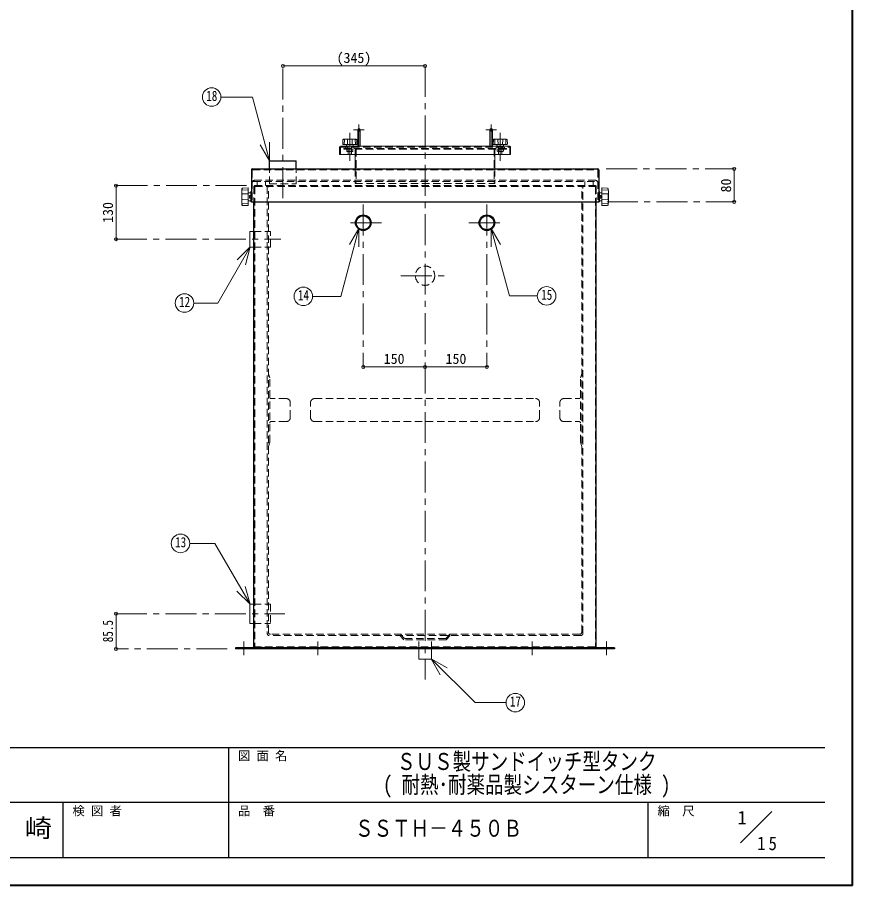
# Model space of a CAD drawing. Units: millimetres at full size, sheet at 1:15. Extents: x -3184 to 2891, y -2037 to 2178.
# Drawn here: x 864 to 2891, y -2037 to 70 of the extents above; entities that cross this region are included whole.
import ezdxf
from ezdxf.enums import TextEntityAlignment as Align

# ---------------------------------------------------------------- set-up
doc = ezdxf.new("R2010")
doc.units = ezdxf.units.MM
doc.header["$LTSCALE"] = 15
doc.header["$PDMODE"] = 32
doc.header["$PDSIZE"] = 7.5
doc.linetypes.add('CHAIN1', pattern=[8, 5, -1, 1, -1])
doc.linetypes.add('DASHED1', pattern=[1.8, 1.2, -0.6])
doc.layers.add('0-0', color=7, linetype='Continuous', lineweight=18)
doc.styles.add('ＭＳ ゴシック', font='')
doc.styles.get('ＭＳ ゴシック').set_extended_font_data('MS Gothic')

msp = doc.modelspace()

# ---------------------------------------------------------------- linework, layer by layer
at = {"layer": '0-0', "color": 1, "lineweight": 40}
for q in [(2890.8, 2177.87), (-3184.2, -2037.13)]:
    msp.add_line((2890.8, -2037.13), q, dxfattribs=at)
at = {"layer": '0-0', "color": 4, "linetype": 'CHAIN1', "lineweight": 9}
for p, q in [((1508.3, -368.63), (1508.3, -47.63)), ((1853.3, -47.63), (1853.3, -1537.13)), ((1692.8, -189.63), (1692.8, -242.63)), ((2013.8, -189.63), (2013.8, -242.63)), ((1670.8, -277.63), (1670.8, -210.03)), ((1679.8, -202.63), (1705.8, -202.63)), ((2026.8, -202.63), (2000.8, -202.63)), ((2035.8, -277.63), (2035.8, -210.03)), ((2292.8, -297.63), (2603.3, -297.63)), ((1419.8, -338.13), (1103.3, -338.13)), ((2294.8, -377.63), (2603.3, -377.63)), ((1703.3, -384.13), (1703.3, -778.13)), ((2003.3, -384.13), (2003.3, -778.13)), ((1747.3, -428.13), (1659.3, -428.13)), ((1959.3, -428.13), (2047.3, -428.13)), ((1103.3, -468.13), (1503.3, -468.13)), ((1794.8, -556.63), (1911.8, -556.63)), ((1103.3, -1377.13), (1513.3, -1377.13)), ((1413.3, -1444.63), (1413.3, -1477.63)), ((1593.3, -1444.63), (1593.3, -1477.63)), ((2113.3, -1444.63), (2113.3, -1477.63)), ((2293.3, -1444.63), (2293.3, -1477.63)), ((1373.3, -1462.63), (1103.3, -1462.63))]:
    msp.add_line(p, q, dxfattribs=at)
at = {"layer": '0-0', "color": 4, "lineweight": 9}
for p, q in [((1508.3, -47.63), (1853.3, -47.63)), ((1689.8, -202.63), (1689.8, -242.63)), ((1695.8, -202.63), (1695.8, -242.63)), ((2010.8, -202.63), (2010.8, -242.63)), ((2016.8, -202.63), (2016.8, -242.63)), ((1683.8, -262.63), (1683.8, -297.63)), ((2022.8, -262.63), (2022.8, -297.63)), ((2603.3, -297.63), (2603.3, -377.63)), ((1103.3, -338.13), (1103.3, -468.13)), ((1703.3, -778.13), (1853.3, -778.13)), ((2003.3, -778.13), (1853.3, -778.13)), ((1103.3, -1377.13), (1103.3, -1462.63))]:
    msp.add_line(p, q, dxfattribs=at)
at = {"layer": '0-0'}
for p, q in [((1653.63, -237.42), (1653.97, -226.9)), ((1661.39, -225.04), (1655.48, -225.35)), ((1657.25, -237.83), (1657.64, -226.19)), ((1679.79, -225.03), (1661.81, -225.03)), ((1665.31, -237.83), (1664.93, -226.19)), ((1676.28, -237.83), (1676.67, -226.19)), ((1680.21, -225.04), (1686.11, -225.35)), ((1684.35, -237.83), (1683.96, -226.19)), ((1687.97, -237.42), (1687.63, -226.9)), ((2018.63, -237.42), (2018.97, -226.9)), ((2026.39, -225.04), (2020.48, -225.35)), ((2022.25, -237.83), (2022.64, -226.19)), ((2026.81, -225.03), (2044.79, -225.03)), ((2030.31, -237.83), (2029.93, -226.19)), ((2041.28, -237.83), (2041.67, -226.19)), ((2045.21, -225.04), (2051.11, -225.35)), ((2049.35, -237.83), (2048.96, -226.19)), ((2052.97, -237.42), (2052.63, -226.9)), ((1475.85, -277.71), (1453.35, -238.74)), ((1475.85, -277.71), (1475.85, -232.71)), ((1645.8, -244.63), (1645.8, -262.63)), ((1647.8, -242.63), (2058.8, -242.63)), ((1687.57, -237.83), (1654.03, -237.83)), ((1663.17, -242.26), (1662.8, -237.83)), ((1678.43, -242.26), (1678.8, -237.83)), ((2019.03, -237.83), (2052.57, -237.83)), ((2028.17, -242.26), (2027.8, -237.83)), ((2043.43, -242.26), (2043.8, -237.83)), ((2060.8, -244.63), (2060.8, -262.63)), ((1645.8, -262.63), (2060.8, -262.63)), ((1408.3, -376.37), (1408.3, -353.89)), ((1408.31, -353.37), (1408.7, -345.98)), ((1424.3, -348.2), (1409.75, -348.68)), ((1424.3, -358.28), (1409.75, -357.79)), ((1423.78, -343.67), (1410.63, -344.09)), ((1424.3, -386.09), (1424.3, -344.17)), ((1429.84, -355.59), (1424.3, -355.13)), ((1430.3, -352.63), (1431.8, -352.63)), ((1430.3, -352.63), (1430.3, -377.63)), ((2276.3, -352.63), (2274.8, -352.63)), ((2276.76, -355.59), (2282.3, -355.13)), ((2282.3, -386.09), (2282.3, -344.17)), ((2282.3, -348.2), (2296.85, -348.68)), ((2282.3, -358.28), (2296.85, -357.79)), ((2282.81, -343.67), (2295.96, -344.09)), ((2298.28, -353.37), (2297.89, -345.98)), ((2298.3, -376.37), (2298.3, -353.89)), ((1408.31, -376.89), (1408.7, -384.28)), ((1424.3, -371.98), (1409.75, -372.47)), ((1429.84, -374.67), (1424.3, -375.13)), ((1427.05, -362.78), (1427.05, -367.48)), ((1427.67, -362.13), (1430.3, -362.13)), ((1427.67, -365.13), (1430.3, -365.13)), ((1427.67, -368.13), (1430.3, -368.13)), ((1430.3, -377.63), (1431.8, -377.63)), ((2278.92, -362.13), (2276.3, -362.13)), ((2278.92, -365.13), (2276.3, -365.13)), ((2278.92, -368.13), (2276.3, -368.13)), ((2276.76, -374.67), (2282.3, -375.13)), ((2279.55, -362.78), (2279.55, -367.48)), ((2282.3, -371.98), (2296.85, -372.47)), ((2298.28, -376.89), (2297.89, -384.28)), ((1424.3, -382.06), (1409.75, -381.58)), ((1423.78, -386.59), (1410.63, -386.17)), ((2282.3, -382.06), (2296.85, -381.58)), ((2282.81, -386.59), (2295.96, -386.17)), ((1692.74, -441.88), (1648.54, -606.83)), ((1692.74, -441.88), (1670.24, -480.85)), ((1692.74, -441.88), (1692.74, -486.88)), ((2013.86, -441.88), (2013.86, -486.88)), ((2013.86, -441.88), (2036.36, -480.85)), ((2013.86, -441.88), (2057.76, -605.74)), ((1428.3, -487.13), (1428.3, -449.13)), ((1428.3, -449.13), (1437.8, -449.13)), ((1428.83, -486.47), (1350, -623.02)), ((1428.83, -486.47), (1397.01, -518.29)), ((1428.83, -486.47), (1417.19, -529.94)), ((1428.3, -487.13), (1437.8, -487.13)), ((1648.54, -606.83), (1580.32, -606.83)), ((2125.65, -605.74), (2057.76, -605.74)), ((1291.92, -623.02), (1350, -623.02)), ((1282.33, -1206.45), (1343.29, -1206.45)), ((1428.56, -1354.14), (1343.29, -1206.45)), ((1428.56, -1354.14), (1396.74, -1322.32)), ((1428.56, -1354.14), (1416.92, -1310.67)), ((1428.3, -1353.63), (1428.3, -1400.63)), ((1437.8, -1353.63), (1428.3, -1353.63)), ((1437.8, -1400.63), (1428.3, -1400.63)), ((1837.8, -1462.63), (1837.8, -1487.13)), ((1868.8, -1462.63), (1868.8, -1487.13)), ((1868.8, -1487.13), (1837.8, -1487.13)), ((1867.79, -1486.32), (1906.76, -1508.82)), ((1867.79, -1486.32), (1890.29, -1525.29)), ((1867.79, -1486.32), (1974.43, -1592.96)), ((1974.43, -1592.96), (2049.67, -1592.96)), ((2618.97, -1932.89), (2694.73, -1857.13))]:
    msp.add_line(p, q, dxfattribs=at)
at = {"layer": '0-0', "color": 4, "linetype": 'DASHED1', "lineweight": 9}
for p, q in [((1647.8, -245.63), (1647.8, -262.63)), ((1648.8, -244.63), (2058.8, -244.63)), ((1655.8, -247.63), (1655.8, -249.63)), ((2050.8, -247.63), (1655.8, -247.63)), ((1655.8, -249.63), (2050.8, -249.63)), ((1660.8, -244.63), (1660.8, -247.63)), ((1665.8, -249.63), (1665.8, -242.63)), ((1666.8, -262.13), (1666.8, -242.63)), ((1667.05, -249.93), (1667.05, -254.63)), ((1674.55, -249.93), (1674.55, -254.63)), ((1674.8, -262.13), (1674.8, -242.63)), ((1675.8, -249.63), (1675.8, -242.63)), ((1680.8, -244.63), (1680.8, -247.63)), ((1683.8, -250.63), (1683.8, -262.63)), ((1685.8, -249.63), (1685.8, -333.13)), ((2020.8, -249.63), (2020.8, -333.13)), ((2022.8, -262.63), (2022.8, -250.63)), ((2025.8, -244.63), (2025.8, -247.63)), ((2030.8, -249.63), (2030.8, -242.63)), ((2031.8, -262.13), (2031.8, -242.63)), ((2032.05, -249.93), (2032.05, -254.63)), ((2039.55, -249.93), (2039.55, -254.63)), ((2039.8, -262.13), (2039.8, -242.63)), ((2040.8, -249.63), (2040.8, -242.63)), ((2045.8, -244.63), (2045.8, -247.63)), ((2050.8, -247.63), (2050.8, -249.63)), ((2058.8, -245.63), (2058.8, -262.63)), ((1664.55, -255.13), (1677.05, -255.13)), ((1667.3, -262.63), (1666.8, -262.13)), ((1674.8, -262.13), (1666.8, -262.13)), ((1674.8, -262.13), (1674.3, -262.63)), ((2042.05, -255.13), (2029.55, -255.13)), ((2031.8, -262.13), (2032.3, -262.63)), ((2031.8, -262.13), (2039.8, -262.13)), ((2039.3, -262.63), (2039.8, -262.13)), ((1683.8, -297.63), (1683.8, -333.13)), ((2022.8, -297.63), (2022.8, -333.13)), ((1465.8, -338.13), (1465.8, -328.13)), ((1683.8, -333.13), (2022.8, -333.13)), ((2240.8, -338.13), (2240.8, -328.13)), ((1437.8, -449.13), (1478.3, -449.13)), ((1478.3, -487.13), (1478.3, -449.13)), ((1437.8, -487.13), (1478.3, -487.13)), ((1473.3, -794.88), (1476.3, -804.88)), ((2233.3, -794.88), (2230.3, -804.88)), ((1476.3, -960.88), (1476.3, -804.88)), ((2230.3, -960.88), (2230.3, -804.88)), ((1516.3, -854.88), (1479.3, -854.88)), ((2190.3, -854.88), (2227.3, -854.88)), ((1526.3, -900.88), (1526.3, -864.88)), ((2180.3, -900.88), (2180.3, -864.88)), ((1516.3, -910.88), (1479.3, -910.88)), ((2190.3, -910.88), (2227.3, -910.88)), ((1473.3, -970.88), (1476.3, -960.88)), ((2233.3, -970.88), (2230.3, -960.88)), ((1437.8, -1353.63), (1478.3, -1353.63)), ((1478.3, -1353.63), (1478.3, -1400.63)), ((1437.8, -1400.63), (1478.3, -1400.63)), ((1792.06, -1430.13), (1802.06, -1440.13)), ((1793.3, -1427.13), (1803.3, -1437.13)), ((1913.3, -1427.13), (1903.3, -1437.13)), ((1903.3, -1437.13), (1803.3, -1437.13)), ((1837.8, -1462.63), (1837.8, -1437.13)), ((1868.8, -1462.63), (1868.8, -1437.13)), ((1406.3, -1459.63), (1406.3, -1462.63)), ((1420.3, -1459.63), (1420.3, -1462.63)), ((2286.3, -1459.63), (2286.3, -1462.63)), ((2300.3, -1459.63), (2300.3, -1462.63))]:
    msp.add_line(p, q, dxfattribs=at)
at = {"layer": '0-0', "color": 5, "lineweight": 25}
for p, q in [((1475.8, -277.63), (1540.8, -277.63)), ((1475.8, -297.63), (1475.8, -277.63)), ((1540.8, -297.63), (1540.8, -277.63)), ((1431.8, -299.63), (1431.8, -377.63)), ((1433.8, -297.63), (2272.8, -297.63)), ((2274.8, -299.63), (2274.8, -377.63)), ((1431.8, -377.63), (2274.8, -377.63)), ((1437.8, -1457.63), (1437.8, -377.63)), ((2268.8, -1457.63), (2268.8, -377.63)), ((1393.3, -1459.63), (1393.3, -1462.63)), ((2313.3, -1459.63), (1393.3, -1459.63)), ((2313.3, -1462.63), (1393.3, -1462.63)), ((2313.3, -1459.63), (2313.3, -1462.63))]:
    msp.add_line(p, q, dxfattribs=at)
at = {"layer": '0-0', "linetype": 'DASHED1'}
for p, q in [((1433.8, -300.63), (1433.8, -377.63)), ((1434.8, -299.63), (2271.8, -299.63)), ((1475.8, -333.63), (1475.8, -297.63)), ((1540.8, -333.63), (1540.8, -297.63)), ((2272.8, -300.63), (2272.8, -377.63)), ((1436.8, -328.13), (2269.8, -328.13)), ((2266.8, -325.13), (1439.8, -325.13)), ((1445.8, -338.13), (1445.8, -328.13)), ((1475.8, -333.63), (1540.8, -333.63)), ((2260.8, -338.13), (2260.8, -328.13)), ((1437.8, -340.13), (1437.8, -377.63)), ((1439.8, -338.13), (2266.8, -338.13)), ((1439.8, -341.13), (1439.8, -1456.63)), ((1440.8, -340.13), (2265.8, -340.13)), ((1470.3, -340.13), (1470.3, -1425.13)), ((1473.3, -1422.13), (1473.3, -338.13)), ((2233.3, -1422.13), (2233.3, -338.13)), ((2236.3, -1425.13), (2236.3, -340.13)), ((2266.8, -341.13), (2266.8, -1456.63)), ((2268.8, -340.13), (2268.8, -377.63)), ((1585.3, -854.88), (2121.3, -854.88)), ((1575.3, -900.88), (1575.3, -864.88)), ((2131.3, -900.88), (2131.3, -864.88)), ((1585.3, -910.88), (2121.3, -910.88)), ((2231.3, -1430.13), (1475.3, -1430.13)), ((2228.3, -1427.13), (1478.3, -1427.13)), ((2265.8, -1457.63), (1440.8, -1457.63)), ((1457.8, -1457.63), (1457.8, -1459.63)), ((1586.3, -1459.63), (1586.3, -1462.63)), ((1600.3, -1459.63), (1600.3, -1462.63)), ((2106.3, -1459.63), (2106.3, -1462.63)), ((2120.3, -1459.63), (2120.3, -1462.63)), ((2248.8, -1459.63), (2248.8, -1457.63))]:
    msp.add_line(p, q, dxfattribs=at)
at = {"layer": '0-0', "color": 6, "lineweight": 25}
for p, q in [((-3116.7, -1701.77), (2823.3, -1701.77)), ((1376.87, -1969.63), (1376.87, -1701.77)), ((2823.3, -1835.7), (-230.27, -1835.7)), ((975.08, -1969.63), (975.08, -1835.7)), ((2394.73, -1969.63), (2394.73, -1835.7)), ((2823.3, -1969.63), (-3116.7, -1969.63))]:
    msp.add_line(p, q, dxfattribs=at)
at = {"layer": '0-0'}
for points in [[(1475.85, -277.71), (1434.41, -123.03), (1357.85, -123.03)], [(2276.3, -352.63), (2276.3, -377.63), (2274.8, -377.63)]]:
    msp.add_lwpolyline(points, dxfattribs=at)
at = {"layer": '0-0', "color": 4, "linetype": 'DASHED1', "lineweight": 9}
for points in [[(1663.32, -249.93), (1663.32, -254.63), (1664.55, -255.13)], [(1678.28, -249.93), (1678.28, -254.63), (1677.05, -255.13)], [(2028.32, -249.93), (2028.32, -254.63), (2029.55, -255.13)], [(2043.28, -249.93), (2043.28, -254.63), (2042.05, -255.13)], [(1914.54, -1430.13), (1904.54, -1440.13), (1802.06, -1440.13)]]:
    msp.add_lwpolyline(points, dxfattribs=at)
at = {"layer": '0-0'}
for centre in [(1335.35, -123.03), (1557.82, -606.83), (2148.15, -605.74), (1269.42, -623.02), (1259.83, -1206.45), (2072.17, -1592.96)]:
    msp.add_circle(centre, 22.5, dxfattribs=at)
at = {"layer": '0-0', "color": 5, "lineweight": 25}
for centre, radius in [((1703.3, -428.13), 19), ((1703.3, -428.13), 17), ((2003.3, -428.13), 19), ((2003.3, -428.13), 17)]:
    msp.add_circle(centre, radius, dxfattribs=at)
at = {"layer": '0-0', "color": 4, "linetype": 'DASHED1', "lineweight": 9}
msp.add_circle((1853.3, -556.63), 23.5, dxfattribs=at)
at = {"layer": '0-0', "color": 4, "lineweight": 9}
for centre in [(1692.8, -202.63), (2013.8, -202.63)]:
    msp.add_arc(centre, 3, 360, 180, dxfattribs=at)
at = {"layer": '0-0', "color": 4, "linetype": 'DASHED1', "lineweight": 9}
for centre, radius, start, end in [((1692.8, -202.63), 3, 180, 0), ((2013.8, -202.63), 3, 180, 0), ((1648.8, -245.63), 1, 90, 180), ((1663.62, -249.93), 0.3, 90, 180), ((1666.75, -249.93), 0.3, 0, 90), ((1667.35, -249.93), 0.3, 90, 180), ((1674.25, -249.93), 0.3, 0, 90), ((1674.85, -249.93), 0.3, 90, 180), ((1677.98, -249.93), 0.3, 0, 90), ((1682.8, -250.63), 1, 0, 90), ((1683.8, -249.63), 2, 0, 90), ((2022.8, -249.63), 2, 90, 180), ((2023.8, -250.63), 1, 90, 180), ((2028.62, -249.93), 0.3, 90, 180), ((2031.75, -249.93), 0.3, 0, 90), ((2032.35, -249.93), 0.3, 90, 180), ((2039.25, -249.93), 0.3, 0, 90), ((2039.85, -249.93), 0.3, 90, 180), ((2042.98, -249.93), 0.3, 0, 90), ((2057.8, -245.63), 1, 0, 90), ((1664.31, -247.48), 7.65, 271.74524, 290.89913), ((1670.8, -240.8), 14.33, 254.82182, 285.17818), ((1677.28, -247.48), 7.65, 249.10087, 268.25476), ((2029.31, -247.48), 7.65, 271.74524, 290.89913), ((2035.8, -240.8), 14.33, 254.82182, 285.17818), ((2042.28, -247.48), 7.65, 249.10087, 268.25476), ((1479.3, -851.88), 3, 180, 270), ((1516.3, -864.88), 10, 0, 90), ((2190.3, -864.88), 10, 90, 180), ((2227.3, -851.88), 3, 270, 0), ((1516.3, -900.88), 10, 270, 0), ((2190.3, -900.88), 10, 180, 270), ((1479.3, -913.88), 3, 90, 180), ((2227.3, -913.88), 3, 0, 90)]:
    msp.add_arc(centre, radius, start, end, dxfattribs=at)
at = {"layer": '0-0'}
for centre, radius, start, end in [((1655.57, -226.95), 1.6, 93.01913, 178.15415), ((1655.19, -227.49), 1.66, 93.02757, 128.73305), ((1655.26, -233.8), 7.97, 72.62002, 91.09064), ((1661.81, -233.03), 8, 90, 93.01913), ((1665.33, -226.18), 0.4, 97.29873, 181.90915), ((1670.8, -268.9), 43.47, 82.70127, 97.29873), ((1676.27, -226.18), 0.4, 358.09085, 82.70127), ((1679.79, -233.03), 8, 86.98087, 90), ((1686.34, -233.8), 7.97, 88.90936, 107.37998), ((1686.03, -226.95), 1.6, 1.84585, 86.98087), ((1686.4, -227.49), 1.66, 51.26695, 86.97243), ((2020.57, -226.95), 1.6, 93.01913, 178.15415), ((2020.19, -227.49), 1.66, 93.02757, 128.73305), ((2020.26, -233.8), 7.97, 72.62002, 91.09064), ((2026.81, -233.03), 8, 90, 93.01913), ((2030.33, -226.18), 0.4, 97.29873, 181.90915), ((2035.8, -268.9), 43.47, 82.70127, 97.29873), ((2041.27, -226.18), 0.4, 358.09085, 82.70127), ((2044.79, -233.03), 8, 86.98087, 90), ((2051.34, -233.8), 7.97, 88.90936, 107.37998), ((2051.03, -226.95), 1.6, 1.84585, 86.98087), ((2051.4, -227.49), 1.66, 51.26695, 86.97243), ((1647.8, -244.63), 2, 90, 180), ((1654.03, -237.43), 0.4, 178.15415, 270), ((1663.57, -242.23), 0.4, 184.76364, 270), ((1678.03, -242.23), 0.4, 270, 355.23636), ((1687.57, -237.43), 0.4, 270, 1.84585), ((2019.03, -237.43), 0.4, 178.15415, 270), ((2028.57, -242.23), 0.4, 184.76364, 270), ((2043.03, -242.23), 0.4, 270, 355.23636), ((2052.57, -237.43), 0.4, 270, 1.84585), ((2058.8, -244.63), 2, 0, 90), ((1418.3, -353.89), 10, 176.98087, 180), ((1410.7, -346.09), 2, 91.84585, 176.98087), ((1463.13, -365.13), 54.34, 172.70127, 187.29873), ((1409.73, -358.29), 0.5, 88.09085, 172.70127), ((1411.37, -345.63), 2.07, 141.26695, 176.97243), ((1419.26, -345.71), 9.96, 178.90936, 197.37998), ((1423.8, -344.17), 0.5, 0, 91.84585), ((1429.8, -356.09), 0.5, 0, 85.23636), ((2276.8, -356.09), 0.5, 94.76364, 180), ((2282.8, -344.17), 0.5, 88.15415, 180), ((2295.9, -346.09), 2, 3.01913, 88.15415), ((2287.34, -345.71), 9.96, 342.62002, 1.09064), ((2296.86, -358.29), 0.5, 7.29873, 91.90915), ((2295.23, -345.63), 2.07, 3.02757, 38.73305), ((2243.46, -365.13), 54.34, 352.70127, 7.29873), ((2288.3, -353.89), 10, 0, 3.01913), ((1418.3, -376.37), 10, 180, 183.01913), ((1409.73, -371.97), 0.5, 187.29873, 271.90915), ((1429.15, -363.63), 2.11, 134.62454, 225.37546), ((1428.61, -363.66), 1.79, 121.62812, 150.75937), ((1429.15, -366.63), 2.11, 134.62454, 225.37546), ((1428.61, -366.6), 1.79, 209.24063, 238.37188), ((1429.8, -374.17), 0.5, 274.76364, 0), ((2276.8, -374.17), 0.5, 180, 265.23636), ((2277.98, -363.66), 1.79, 29.24063, 58.37188), ((2277.44, -363.63), 2.11, 314.62454, 45.37546), ((2277.44, -366.63), 2.11, 314.62454, 45.37546), ((2277.98, -366.6), 1.79, 301.62812, 330.75937), ((2296.86, -371.97), 0.5, 268.09085, 352.70127), ((2288.3, -376.37), 10, 356.98087, 0), ((1410.7, -384.17), 2, 183.01913, 268.15415), ((1419.26, -384.55), 9.96, 162.62002, 181.09064), ((1411.37, -384.63), 2.07, 183.02757, 218.73305), ((1423.8, -386.09), 0.5, 268.15415, 0), ((2282.8, -386.09), 0.5, 180, 271.84585), ((2295.9, -384.17), 2, 271.84585, 356.98087), ((2287.34, -384.55), 9.96, 358.90936, 17.37998), ((2295.23, -384.63), 2.07, 321.26695, 356.97243)]:
    msp.add_arc(centre, radius, start, end, dxfattribs=at)
at = {"layer": '0-0', "color": 5, "lineweight": 25}
for centre, start, end in [((1433.8, -299.63), 90, 180), ((2272.8, -299.63), 0, 90), ((1439.8, -1457.63), 180, 270), ((2266.8, -1457.63), 270, 0)]:
    msp.add_arc(centre, 2, start, end, dxfattribs=at)
at = {"layer": '0-0', "linetype": 'DASHED1'}
for centre, radius, start, end in [((1434.8, -300.63), 1, 90, 180), ((2271.8, -300.63), 1, 0, 90), ((1439.8, -331.13), 6, 90, 180), ((1436.8, -331.13), 3, 90, 180), ((2266.8, -331.13), 6, 0, 90), ((2269.8, -331.13), 3, 0, 90), ((1439.8, -340.13), 2, 90, 180), ((1440.8, -341.13), 1, 90, 180), ((2265.8, -341.13), 1, 0, 90), ((2266.8, -340.13), 2, 0, 90), ((1585.3, -864.88), 10, 90, 180), ((2121.3, -864.88), 10, 0, 90), ((1585.3, -900.88), 10, 180, 270), ((2121.3, -900.88), 10, 270, 0), ((1475.3, -1425.13), 5, 180, 270), ((1478.3, -1422.13), 5, 180, 270), ((2228.3, -1422.13), 5, 270, 0), ((2231.3, -1425.13), 5, 270, 0), ((1440.8, -1456.63), 1, 180, 270), ((2265.8, -1456.63), 1, 270, 0)]:
    msp.add_arc(centre, radius, start, end, dxfattribs=at)
at = {"layer": '0-0', "color": 1}
for p in [(1508.3, -47.63), (1853.3, -47.63), (2603.3, -297.63), (1103.3, -338.13), (2603.3, -377.63), (1103.3, -468.13), (1703.3, -778.13), (1853.3, -778.13), (2003.3, -778.13), (1103.3, -1377.13), (1103.3, -1462.63)]:
    msp.add_point(p, dxfattribs=at)

# ---------------------------------------------------------------- texts
at = {"layer": '0-0', "style": 'ＭＳ ゴシック'}
for s, height, p in [('(345)', 24.74, (1638.61, -47.63)), ('150', 24.74, (1752.99, -778.13)), ('150', 24.74, (1902.99, -778.13)), ('図 面 名', 21.99, (1399.37, -1739.27)), ('検 図 者', 21.99, (997.58, -1873.2)), ('品\u3000番', 21.99, (1399.37, -1873.2)), ('縮\u3000尺', 21.99, (2417.23, -1873.2)), ('1', 32.99, (2611.35, -1898.42))]:
    msp.add_text(s, height=height, dxfattribs=at).set_placement(p, align=Align.BOTTOM_LEFT)
for s, height, width, p in [('18', 24.74, 0.8, (1322.23, -139.91)), ('12', 24.74, 0.8, (1256.3, -639.89)), ('14', 24.74, 0.8, (1544.69, -623.7)), ('15', 24.74, 0.8, (2135.03, -622.61)), ('13', 24.74, 0.8, (1246.7, -1223.32)), ('17', 24.74, 0.8, (2059.04, -1609.84)), ('ＳＵＳ製サンドイッチ型タンク', 41.24, 0.8, (1785.08, -1768.74)), ('( 耐熱･耐薬品製シスターン仕様 )', 41.24, 0.8, (1751.33, -1824.99)), ('千\u3000崎', 43.99, 1.1, (750.08, -1932.67)), ('ＳＳＴＨ－４５０Ｂ', 41.24, 0.8, (1683.3, -1930.79))]:
    msp.add_text(s, height=height, dxfattribs=dict(at, width=width)).set_placement(p, align=Align.BOTTOM_LEFT)
for s, p in [('80', (2603.3, -354.51)), ('130', (1103.3, -428.44))]:
    msp.add_text(s, height=24.74, rotation=90, dxfattribs=at).set_placement(p, align=Align.BOTTOM_LEFT)
at = {"layer": '0-0', "style": 'ＭＳ ゴシック', "width": 0.8}
msp.add_text('85.5', height=24.74, rotation=90, dxfattribs=at).set_placement((1103.3, -1446.38), align=Align.BOTTOM_LEFT)
at = {"layer": '0-0', "insert": (2659.3, -1951.48), "char_height": 32.99, "attachment_point": 7, "style": 'ＭＳ ゴシック'}
msp.add_mtext('\\T1.36;\\W0.9;15', dxfattribs=at)

doc.saveas('drawing.dxf')
